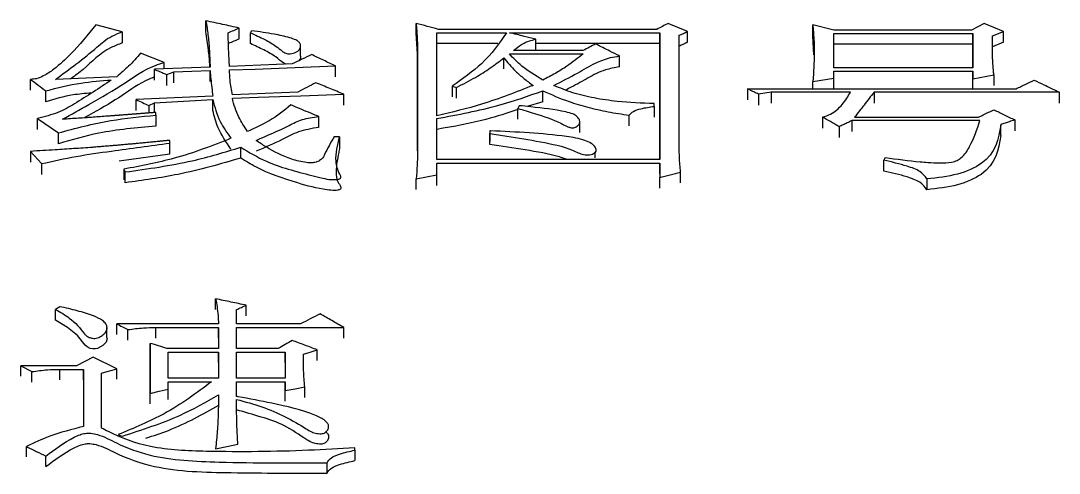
# Model space of a CAD drawing. Header units: millimetres. Extents: x 2028 to 4172, y 863 to 2379.
# Drawn here: x 2530.58 to 2538.65, y 2211.29 to 2214.81 of the extents above; entities that cross this region are included whole.
import ezdxf

# ---------------------------------------------------------------- set-up
doc = ezdxf.new("R2010")
doc.units = ezdxf.units.MM

msp = doc.modelspace()

# ---------------------------------------------------------------- linework, layer by layer
at = {"color": 7, "linetype": 'Continuous', "lineweight": 25}
for p, q in [((2532.0209, 2214.7223), (2532.0209, 2214.8075)), ((2531.3714, 2214.7203), (2531.1663, 2214.7767)), ((2532.2805, 2214.6659), (2532.2805, 2214.751)), ((2533.6543, 2214.7018), (2533.6543, 2214.787)), ((2535.5257, 2214.7407), (2533.8274, 2214.7407)), ((2536.7373, 2214.6915), (2536.7373, 2214.7766)), ((2536.8995, 2214.7355), (2536.7373, 2214.7766)), ((2537.9704, 2214.7355), (2536.8995, 2214.7355)), ((2538.0678, 2214.7869), (2537.9704, 2214.7355)), ((2538.2192, 2214.7252), (2538.0678, 2214.7869)), ((2531.3714, 2214.7203), (2531.3714, 2214.6353)), ((2532.367, 2214.6299), (2532.367, 2214.715)), ((2533.8166, 2214.715), (2534.3575, 2214.715)), ((2533.8166, 2214.0687), (2533.8166, 2214.715)), ((2534.3791, 2214.715), (2535.5474, 2214.715)), ((2535.5474, 2214.715), (2535.5474, 2213.7287)), ((2535.5474, 2214.6299), (2535.5474, 2214.715)), ((2535.6988, 2213.8247), (2535.6988, 2214.6944)), ((2535.7637, 2214.6402), (2535.7637, 2214.7253)), ((2536.7448, 2214.5429), (2536.7373, 2214.6915)), ((2536.8995, 2214.7098), (2537.9813, 2214.7098)), ((2536.8995, 2214.4407), (2536.8995, 2214.7098)), ((2537.9812, 2214.6247), (2537.9813, 2214.7098)), ((2537.9813, 2214.7098), (2537.9813, 2214.4407)), ((2538.1327, 2214.6892), (2538.2192, 2214.7252)), ((2538.2192, 2214.6401), (2538.2192, 2214.7252)), ((2532.7568, 2214.5335), (2532.7568, 2214.6189)), ((2533.6651, 2214.5912), (2533.6652, 2213.7981)), ((2533.6651, 2214.5063), (2533.6651, 2214.5912)), ((2534.2885, 2214.6299), (2533.8166, 2214.6299)), ((2534.9524, 2214.5756), (2534.4115, 2214.5756)), ((2535.5474, 2214.6299), (2534.5846, 2214.6299)), ((2535.5474, 2213.7287), (2535.5474, 2214.6299)), ((2537.9812, 2214.6247), (2536.8995, 2214.6247)), ((2537.9813, 2214.4407), (2537.9812, 2214.6247)), ((2538.2192, 2214.6401), (2538.1327, 2214.6041)), ((2531.696, 2214.4825), (2531.5125, 2214.555)), ((2533.6652, 2213.798), (2533.6651, 2214.5063)), ((2534.3358, 2214.4339), (2534.3358, 2214.5187)), ((2534.3791, 2214.5498), (2534.9524, 2214.5497)), ((2535.2339, 2214.4492), (2535.2339, 2214.534)), ((2531.6207, 2214.3457), (2531.6207, 2214.4304)), ((2531.696, 2214.4331), (2531.696, 2214.4825)), ((2531.7721, 2214.3249), (2531.7721, 2214.4095)), ((2532.0534, 2214.3353), (2532.0534, 2214.4199)), ((2533.0269, 2214.3717), (2533.0269, 2214.4564)), ((2537.9813, 2214.4407), (2536.8995, 2214.4407)), ((2536.8995, 2214.4147), (2537.9813, 2214.4146)), ((2536.8995, 2214.3625), (2536.8995, 2214.4147)), ((2537.9813, 2214.4146), (2537.9813, 2214.3573)), ((2537.9813, 2214.33), (2537.9813, 2214.4146)), ((2530.6579, 2214.2676), (2530.6579, 2214.3522)), ((2531.3286, 2214.3731), (2530.8528, 2214.3522)), ((2531.718, 2214.3041), (2531.718, 2214.3887)), ((2536.7373, 2214.3364), (2536.8995, 2214.3625)), ((2536.7373, 2214.2789), (2536.7373, 2214.3364)), ((2536.8995, 2214.2789), (2536.8995, 2214.3625)), ((2537.9813, 2214.3573), (2538.1435, 2214.3886)), ((2537.9813, 2214.2789), (2537.9813, 2214.3573)), ((2538.1435, 2214.3886), (2538.1435, 2214.304)), ((2530.777, 2214.1788), (2530.777, 2214.2632)), ((2533.9355, 2214.2999), (2533.968, 2214.2894)), ((2533.9355, 2214.2999), (2533.9355, 2214.2154)), ((2533.968, 2214.2049), (2533.968, 2214.2894)), ((2534.6386, 2214.1788), (2534.6386, 2214.2633)), ((2536.2289, 2214.2789), (2538.3166, 2214.2789)), ((2536.2289, 2214.2789), (2536.2289, 2214.1944)), ((2536.4127, 2214.2527), (2536.3154, 2214.237)), ((2537.0293, 2214.2527), (2536.4127, 2214.2527)), ((2536.4127, 2214.2527), (2536.4127, 2214.1683)), ((2538.6519, 2214.2527), (2537.2132, 2214.2527)), ((2537.2132, 2214.2527), (2537.2132, 2214.1683)), ((2538.6519, 2214.2527), (2538.6519, 2214.1682)), ((2531.4801, 2214.1107), (2531.4801, 2214.1951)), ((2531.5774, 2214.1478), (2531.6207, 2214.1688)), ((2531.6207, 2214.0942), (2531.6207, 2214.1688)), ((2532.075, 2214.1107), (2532.075, 2214.1951)), ((2533.0918, 2214.1526), (2533.0918, 2214.237)), ((2534.6386, 2214.1788), (2534.5183, 2214.1412)), ((2535.5041, 2214.1424), (2535.5041, 2214.1635)), ((2536.3154, 2214.237), (2536.3154, 2214.1526)), ((2531.5774, 2214.1478), (2531.5774, 2214.0908)), ((2531.6315, 2214.074), (2531.6315, 2214.0951)), ((2534.4548, 2214.1477), (2534.444, 2214.1267)), ((2535.5041, 2214.1424), (2535.5041, 2214.0582)), ((2530.712, 2214.0476), (2530.8743, 2213.9364)), ((2531.6315, 2214.074), (2531.6315, 2213.9897)), ((2532.8972, 2213.9791), (2532.8972, 2214.0634)), ((2533.8166, 2213.7288), (2533.8166, 2214.0476)), ((2534.9256, 2213.9404), (2534.9256, 2214.025)), ((2535.3094, 2213.9898), (2535.3094, 2214.0739)), ((2536.813, 2214.0581), (2536.813, 2213.9739)), ((2538.0353, 2214.0316), (2537.0402, 2214.0316)), ((2537.0402, 2214.0316), (2537.0402, 2213.9475)), ((2537.0618, 2214.0581), (2538.0245, 2214.058)), ((2538.3058, 2214.0369), (2538.3058, 2213.9528)), ((2530.8743, 2213.8524), (2530.8743, 2213.9364)), ((2534.2277, 2213.9523), (2534.2277, 2213.8683)), ((2534.2277, 2213.9523), (2534.2277, 2213.9312)), ((2534.2277, 2213.8472), (2534.2277, 2213.9313)), ((2536.9428, 2213.984), (2536.9428, 2213.9)), ((2538.1976, 2213.9158), (2538.1976, 2213.9999)), ((2531.7397, 2213.8568), (2531.7397, 2213.878)), ((2531.7397, 2213.7729), (2531.7397, 2213.8568)), ((2533.0594, 2213.9046), (2533.0162, 2213.9046)), ((2533.0594, 2213.9046), (2533.0594, 2213.8206)), ((2530.6579, 2213.7929), (2530.6579, 2213.7091)), ((2530.6579, 2213.7929), (2530.7441, 2213.6971)), ((2531.3476, 2213.7195), (2531.7396, 2213.7729)), ((2532.2913, 2213.7409), (2532.2913, 2213.8248)), ((2535.0451, 2213.8267), (2535.0451, 2213.8277)), ((2535.0451, 2213.7435), (2535.0451, 2213.7852)), ((2530.7441, 2213.6971), (2530.7441, 2213.6135)), ((2535.5474, 2213.7287), (2533.8166, 2213.7288)), ((2533.8166, 2213.702), (2535.5474, 2213.702)), ((2533.8166, 2213.6109), (2533.8166, 2213.702)), ((2535.5474, 2213.6184), (2535.5474, 2213.702)), ((2535.5474, 2213.702), (2535.5474, 2213.5894)), ((2537.2998, 2213.7447), (2537.289, 2213.7233)), ((2537.289, 2213.6396), (2537.289, 2213.7233)), ((2531.3827, 2213.6539), (2531.3935, 2213.6324)), ((2531.3827, 2213.6539), (2531.3827, 2213.5702)), ((2531.3935, 2213.5489), (2531.3935, 2213.6324)), ((2533.8166, 2213.5274), (2533.8166, 2213.6109)), ((2535.7096, 2213.5488), (2535.7096, 2213.6323)), ((2533.6543, 2213.4952), (2533.6543, 2213.5787)), ((2535.5474, 2213.5059), (2535.5474, 2213.5894)), ((2537.6243, 2213.5786), (2537.6243, 2213.495)), ((2532.0967, 2212.5648), (2532.0967, 2212.6469)), ((2530.8526, 2212.4813), (2530.8526, 2212.5635)), ((2530.8851, 2212.5858), (2530.8527, 2212.5635)), ((2532.2589, 2212.452), (2532.2589, 2212.5635)), ((2532.3346, 2212.5149), (2532.3346, 2212.5969)), ((2531.252, 2212.4251), (2531.252, 2212.4312)), ((2531.252, 2212.349), (2531.252, 2212.4191)), ((2532.1183, 2212.452), (2531.3286, 2212.452)), ((2531.3286, 2212.3702), (2531.3286, 2212.452)), ((2531.4152, 2212.3256), (2531.4152, 2212.4073)), ((2531.6315, 2212.4241), (2532.1183, 2212.4241)), ((2531.6315, 2212.342), (2531.6315, 2212.4241)), ((2532.1183, 2212.4241), (2532.1183, 2212.2615)), ((2532.1183, 2212.3423), (2532.1183, 2212.4241)), ((2532.7565, 2212.452), (2532.2589, 2212.452)), ((2532.2589, 2212.4241), (2533.0919, 2212.424)), ((2532.2589, 2212.2615), (2532.2589, 2212.4241)), ((2533.0919, 2212.3423), (2533.0919, 2212.424)), ((2531.5882, 2212.3008), (2531.5883, 2211.911)), ((2531.5882, 2212.2192), (2531.5882, 2212.3008)), ((2532.1183, 2212.2615), (2531.7181, 2212.2615)), ((2531.7289, 2212.2334), (2532.1183, 2212.2334)), ((2531.7289, 2212.0302), (2531.7289, 2212.2334)), ((2532.1183, 2212.2334), (2532.1183, 2212.0302)), ((2532.1183, 2212.1519), (2532.1183, 2212.2334)), ((2532.5834, 2212.2615), (2532.2589, 2212.2615)), ((2532.2589, 2212.2334), (2532.6375, 2212.2334)), ((2532.2589, 2212.0302), (2532.2589, 2212.2334)), ((2532.6375, 2212.2334), (2532.6375, 2212.0302)), ((2532.6375, 2212.1519), (2532.6375, 2212.2334)), ((2532.8863, 2212.1687), (2532.8863, 2212.2502)), ((2531.1447, 2212.194), (2531.0149, 2212.1263)), ((2531.3286, 2212.1037), (2531.1447, 2212.194)), ((2531.5882, 2211.8296), (2531.5882, 2212.2189)), ((2530.5822, 2212.1263), (2530.6688, 2212.0811)), ((2531.0149, 2212.1263), (2530.5822, 2212.1263)), ((2530.6688, 2211.9999), (2530.6688, 2212.0811)), ((2530.8851, 2212.0981), (2531.069, 2212.0981)), ((2530.8851, 2212.0168), (2530.8851, 2212.0981)), ((2531.069, 2212.0981), (2531.069, 2211.6542)), ((2531.069, 2212.0168), (2531.069, 2212.0981)), ((2531.2096, 2211.6427), (2531.2096, 2212.0698)), ((2531.3286, 2212.0224), (2531.3286, 2212.1037)), ((2531.069, 2212.0164), (2531.069, 2211.6542)), ((2532.1183, 2212.0302), (2531.7289, 2212.0302)), ((2531.7289, 2212.0018), (2532.064, 2212.0018)), ((2531.7289, 2211.9451), (2531.7289, 2212.0018)), ((2532.6375, 2212.0302), (2532.2589, 2212.0302)), ((2532.2589, 2212.0018), (2532.6375, 2212.0018)), ((2532.2589, 2211.8883), (2532.2589, 2212.0018)), ((2532.6375, 2212.0018), (2532.6375, 2211.9337)), ((2532.6375, 2211.9207), (2532.6375, 2212.0018)), ((2531.5882, 2211.83), (2531.5883, 2211.911)), ((2531.7289, 2211.8641), (2531.7289, 2211.9451)), ((2532.6375, 2211.8527), (2532.6375, 2211.9337)), ((2532.789, 2211.8811), (2532.789, 2211.9621)), ((2532.9583, 2211.6881), (2532.9583, 2211.6902)), ((2532.9583, 2211.6091), (2532.9583, 2211.6183)), ((2530.6255, 2211.4188), (2530.6255, 2211.4992)), ((2533.1784, 2211.4703), (2533.1784, 2211.4876)), ((2533.1784, 2211.4703), (2533.1784, 2211.39)), ((2532.9621, 2211.2915), (2532.9621, 2211.3722))]:
    msp.add_line(p, q, dxfattribs=at)
at = {"color": 7, "linetype": 'Continuous', "lineweight": 25, "flags": 128}
for points in [[(2534.5846, 2214.5785), (2534.5846, 2214.621), (2534.5846, 2214.6635)], [(2532.0534, 2214.446), (2531.837, 2214.4382), (2531.6207, 2214.4304)], [(2531.718, 2214.3887), (2531.7451, 2214.3991), (2531.7721, 2214.4095)], [(2531.7721, 2214.4095), (2531.9127, 2214.4147), (2532.0534, 2214.4199)], [(2532.6916, 2214.472), (2532.4482, 2214.4616), (2532.2048, 2214.4512)], [(2532.2048, 2214.4252), (2532.4043, 2214.4327), (2532.7156, 2214.4445), (2533.0269, 2214.4564)], [(2532.7349, 2214.2528), (2532.4807, 2214.2423), (2532.2264, 2214.2318)], [(2532.075, 2214.2213), (2531.7775, 2214.2082), (2531.4801, 2214.1951)], [(2531.6207, 2214.1688), (2531.8478, 2214.1819), (2532.075, 2214.1951)], [(2532.2264, 2214.2056), (2532.426, 2214.2128), (2532.7589, 2214.2249), (2533.0918, 2214.237)], [(2534.444, 2214.0424), (2534.444, 2214.0771), (2534.444, 2214.1019), (2534.444, 2214.1267)], [(2530.712, 2213.9635), (2530.712, 2213.9847), (2530.712, 2214.0059), (2530.712, 2214.0476)], [(2533.6543, 2213.5787), (2533.7355, 2213.5948), (2533.8166, 2213.6109)], [(2531.2496, 2212.3484), (2531.2529, 2212.3382), (2531.245, 2212.3099), (2531.2191, 2212.2828), (2531.1797, 2212.262), (2531.1619, 2212.2579), (2531.1425, 2212.2577), (2531.1225, 2212.2619), (2531.0991, 2212.2725), (2531.0822, 2212.2869), (2531.0239, 2212.3617), (2530.9466, 2212.4243), (2530.8526, 2212.4813), (2530.8526, 2212.4813)], [(2532.7782, 2212.2165), (2532.8322, 2212.2334), (2532.8863, 2212.2502)], [(2530.5822, 2212.045), (2530.5822, 2212.065), (2530.5822, 2212.0855), (2530.5822, 2212.1263)], [(2531.2096, 2212.0698), (2531.2545, 2212.0826), (2531.2916, 2212.0931), (2531.3286, 2212.1037)], [(2531.5883, 2211.911), (2531.6586, 2211.9281), (2531.7289, 2211.9451)], [(2532.6375, 2211.9337), (2532.7133, 2211.9479), (2532.789, 2211.9621)], [(2531.3394, 2211.5912), (2531.3556, 2211.5854), (2531.3718, 2211.5797)], [(2532.0967, 2211.4819), (2532.1832, 2211.4992), (2532.2697, 2211.5164)], [(2530.777, 2211.3434), (2530.777, 2211.3638), (2530.777, 2211.3842), (2530.777, 2211.4242)]]:
    msp.add_lwpolyline(points, dxfattribs=at)
at = {"color": 7, "linetype": 'Continuous', "lineweight": 25}
for points, knots in [([(2532.0209, 2214.8075), (2532.0267, 2214.7711), (2532.0383, 2214.6984), (2532.049, 2214.5779), (2532.0518, 2214.4935), (2532.0534, 2214.446)], [0, 0, 0, 0, 0.304303, 0.608646, 1, 1, 1, 1]), ([(2532.2805, 2214.751), (2532.2373, 2214.7605), (2532.1507, 2214.7793), (2532.0642, 2214.7981), (2532.0209, 2214.8075)], [0, 0, 0, 0, 0.5, 1, 1, 1, 1]), ([(2531.1663, 2214.7767), (2531.1036, 2214.6991), (2531.0079, 2214.5808), (2530.8659, 2214.4478), (2530.7746, 2214.385), (2530.718, 2214.36), (2530.6822, 2214.3526), (2530.6662, 2214.3523), (2530.6579, 2214.3522)], [0, 0, 0, 0, 0.493284, 0.752435, 0.883694, 0.950802, 0.974829, 1, 1, 1, 1]), ([(2532.194, 2214.715), (2532.2084, 2214.721), (2532.2373, 2214.7331), (2532.2661, 2214.745), (2532.2805, 2214.751)], [0, 0, 0, 0, 0.4999992, 1, 1, 1, 1]), ([(2532.367, 2214.715), (2532.4043, 2214.6977), (2532.4754, 2214.6646), (2532.5611, 2214.6171), (2532.6049, 2214.5777), (2532.6339, 2214.5567), (2532.6581, 2214.5508), (2532.6783, 2214.5508), (2532.6998, 2214.5545), (2532.7219, 2214.5623), (2532.7425, 2214.5766), (2532.7557, 2214.5976), (2532.7594, 2214.6215), (2532.745, 2214.6427), (2532.7173, 2214.6618), (2532.6509, 2214.6828), (2532.5364, 2214.7075), (2532.4358, 2214.7221), (2532.3779, 2214.7305)], [0, 0, 0, 0, 0.140265, 0.267253, 0.34565, 0.385196, 0.401729, 0.418248, 0.440927, 0.464428, 0.491888, 0.53456, 0.581082, 0.616632, 0.65201, 0.706896, 0.831302, 1, 1, 1, 1]), ([(2532.3779, 2214.7305), (2532.377, 2214.7292), (2532.3747, 2214.7259), (2532.3711, 2214.7208), (2532.3684, 2214.7169), (2532.3671, 2214.715)], [0, 0, 0, 0, 0.25891, 0.629455, 1, 1, 1, 1]), ([(2533.6543, 2214.787), (2533.6561, 2214.7687), (2533.6596, 2214.7321), (2533.6635, 2214.6669), (2533.6645, 2214.6198), (2533.6651, 2214.5912)], [0, 0, 0, 0, 0.281466, 0.562942, 1, 1, 1, 1]), ([(2533.8274, 2214.7407), (2533.7986, 2214.7484), (2533.7409, 2214.7639), (2533.6832, 2214.7793), (2533.6543, 2214.787)], [0, 0, 0, 0, 0.499999, 1, 1, 1, 1]), ([(2535.6123, 2214.7869), (2535.5978, 2214.7792), (2535.569, 2214.7638), (2535.5401, 2214.7484), (2535.5257, 2214.7407)], [0, 0, 0, 0, 0.499996, 1, 1, 1, 1]), ([(2535.7637, 2214.7253), (2535.7385, 2214.7356), (2535.688, 2214.7561), (2535.6375, 2214.7767), (2535.6123, 2214.7869)], [0, 0, 0, 0, 0.499999, 1, 1, 1, 1]), ([(2536.7373, 2214.7766), (2536.7403, 2214.7399), (2536.7464, 2214.6665), (2536.7504, 2214.52), (2536.7425, 2214.4096), (2536.7373, 2214.3364)], [0, 0, 0, 0, 0.252085, 0.504198, 1, 1, 1, 1]), ([(2530.8528, 2214.3522), (2530.9061, 2214.3917), (2531.017, 2214.4741), (2531.1597, 2214.5859), (2531.2598, 2214.68), (2531.3434, 2214.7102), (2531.3714, 2214.7203)], [0, 0, 0, 0, 0.31366, 0.654046, 0.883874, 1, 1, 1, 1]), ([(2532.0509, 2214.4459), (2532.0507, 2214.4546), (2532.0497, 2214.5002), (2532.0399, 2214.5925), (2532.0278, 2214.6756), (2532.0209, 2214.7223)], [0, 0, 0, 0, 0.093559, 0.490827, 1, 1, 1, 1]), ([(2532.2048, 2214.4512), (2532.2034, 2214.4715), (2532.1997, 2214.5259), (2532.1955, 2214.6139), (2532.1945, 2214.6813), (2532.194, 2214.715)], [0, 0, 0, 0, 0.230465, 0.615194, 1, 1, 1, 1]), ([(2532.2805, 2214.6659), (2532.2661, 2214.6599), (2532.2378, 2214.6482), (2532.2096, 2214.6365), (2532.1957, 2214.6307)], [0, 0, 0, 0, 0.5102864, 1, 1, 1, 1]), ([(2533.6651, 2214.5063), (2533.6649, 2214.5247), (2533.6643, 2214.5616), (2533.661, 2214.6268), (2533.6569, 2214.6735), (2533.6543, 2214.7018)], [0, 0, 0, 0, 0.281816, 0.563643, 1, 1, 1, 1]), ([(2534.3575, 2214.715), (2534.3004, 2214.6325), (2534.1976, 2214.4838), (2534.0162, 2214.3565), (2533.9355, 2214.2999)], [0, 0, 0, 0, 0.555128, 1, 1, 1, 1]), ([(2534.5846, 2214.6635), (2534.5542, 2214.6711), (2534.5048, 2214.6835), (2534.4363, 2214.7007), (2534.3981, 2214.7102), (2534.3791, 2214.715)], [0, 0, 0, 0, 0.443636, 0.721817, 1, 1, 1, 1]), ([(2534.4115, 2214.5756), (2534.4259, 2214.588), (2534.4496, 2214.6084), (2534.4923, 2214.633), (2534.5328, 2214.6528), (2534.5672, 2214.6599), (2534.5846, 2214.6635)], [0, 0, 0, 0, 0.333513, 0.552424, 0.773916, 1, 1, 1, 1]), ([(2535.6988, 2214.6944), (2535.7096, 2214.6995), (2535.7313, 2214.7098), (2535.7529, 2214.7201), (2535.7637, 2214.7253)], [0, 0, 0, 0, 0.499999, 1, 1, 1, 1]), ([(2538.1435, 2214.3886), (2538.1433, 2214.3911), (2538.1428, 2214.3961), (2538.1422, 2214.4035), (2538.1415, 2214.411), (2538.1409, 2214.4185), (2538.1402, 2214.4259), (2538.1396, 2214.4334), (2538.1391, 2214.4396), (2538.1386, 2214.4458), (2538.1381, 2214.452), (2538.1376, 2214.4595), (2538.1369, 2214.4695), (2538.1363, 2214.4794), (2538.1357, 2214.4893), (2538.1353, 2214.4968), (2538.1348, 2214.5067), (2538.1344, 2214.5166), (2538.1341, 2214.5266), (2538.1338, 2214.534), (2538.1335, 2214.5439), (2538.1333, 2214.5538), (2538.1331, 2214.5638), (2538.1329, 2214.5737), (2538.1328, 2214.5836), (2538.1327, 2214.5935), (2538.1326, 2214.6009), (2538.1326, 2214.6083), (2538.1325, 2214.6157), (2538.1325, 2214.6219), (2538.1325, 2214.6269), (2538.1325, 2214.6318), (2538.1325, 2214.6367), (2538.1325, 2214.6417), (2538.1325, 2214.6454), (2538.1325, 2214.6491), (2538.1326, 2214.654), (2538.1326, 2214.659), (2538.1326, 2214.6639), (2538.1326, 2214.6688), (2538.1326, 2214.6738), (2538.1326, 2214.6787), (2538.1327, 2214.6834), (2538.1327, 2214.6869), (2538.1327, 2214.6892)], [0, 0, 0, 0, 0.024742, 0.049483, 0.074225, 0.098967, 0.123709, 0.14845, 0.173192, 0.185563, 0.210305, 0.235047, 0.259788, 0.309272, 0.334014, 0.358756, 0.383497, 0.432981, 0.457723, 0.482464, 0.507206, 0.55669, 0.581431, 0.606173, 0.655657, 0.680399, 0.70514, 0.729882, 0.754624, 0.779366, 0.791736, 0.804107, 0.828849, 0.84122, 0.853591, 0.865962, 0.878333, 0.903074, 0.915445, 0.927816, 0.952558, 0.964929, 0.9773, 1, 1, 1, 1]), ([(2531.3714, 2214.6353), (2531.3413, 2214.6238), (2531.2057, 2214.5723), (2531.114, 2214.4599), (2531.0045, 2214.381), (2530.9716, 2214.3574)], [0, 0, 0, 0, 0.166282, 0.749893, 1, 1, 1, 1]), ([(2532.6436, 2214.4699), (2532.6433, 2214.47), (2532.6357, 2214.4717), (2532.6062, 2214.4908), (2532.5629, 2214.5319), (2532.4715, 2214.5815), (2532.402, 2214.6137), (2532.367, 2214.6299)], [0, 0, 0, 0, 0.002101, 0.06025, 0.324417, 0.659916, 1, 1, 1, 1]), ([(2535.0498, 2214.6273), (2535.0335, 2214.6187), (2535.0011, 2214.6015), (2534.9686, 2214.5843), (2534.9524, 2214.5756)], [0, 0, 0, 0, 0.499998, 1, 1, 1, 1]), ([(2535.2338, 2214.5341), (2535.2095, 2214.5464), (2535.1667, 2214.5682), (2535.1053, 2214.5992), (2535.0683, 2214.618), (2535.0498, 2214.6273)], [0, 0, 0, 0, 0.3962, 0.6981, 1, 1, 1, 1]), ([(2535.7637, 2214.6402), (2535.7529, 2214.635), (2535.7312, 2214.6248), (2535.7096, 2214.6145), (2535.6988, 2214.6093)], [0, 0, 0, 0, 0.499998, 1, 1, 1, 1]), ([(2531.5125, 2214.555), (2531.4983, 2214.5378), (2531.4699, 2214.5034), (2531.409, 2214.4425), (2531.3595, 2214.3998), (2531.3286, 2214.3731)], [0, 0, 0, 0, 0.273067, 0.546131, 1, 1, 1, 1]), ([(2532.843, 2214.5446), (2532.8178, 2214.5325), (2532.7673, 2214.5083), (2532.7168, 2214.4841), (2532.6916, 2214.472)], [0, 0, 0, 0, 0.499998, 1, 1, 1, 1]), ([(2532.7554, 2214.5334), (2532.7561, 2214.5293), (2532.7583, 2214.5167), (2532.7491, 2214.5047), (2532.7429, 2214.4966)], [0, 0, 0, 0, 0.322685, 1, 1, 1, 1]), ([(2533.0269, 2214.4564), (2532.9963, 2214.4711), (2532.935, 2214.5005), (2532.8737, 2214.5299), (2532.843, 2214.5446)], [0, 0, 0, 0, 0.5, 1, 1, 1, 1]), ([(2533.968, 2214.2894), (2534.0182, 2214.315), (2534.1116, 2214.3627), (2534.2323, 2214.4405), (2534.3013, 2214.4925), (2534.3358, 2214.5187)], [0, 0, 0, 0, 0.3660862, 0.682145, 1, 1, 1, 1]), ([(2534.3358, 2214.5187), (2534.3643, 2214.4842), (2534.4094, 2214.4294), (2534.4908, 2214.3595), (2534.5389, 2214.3233), (2534.563, 2214.3051)], [0, 0, 0, 0, 0.459963, 0.729487, 1, 1, 1, 1]), ([(2534.6388, 2214.3469), (2534.5812, 2214.382), (2534.4789, 2214.4442), (2534.4095, 2214.5177), (2534.3791, 2214.5498)], [0, 0, 0, 0, 0.563044, 1, 1, 1, 1]), ([(2534.9524, 2214.5497), (2534.9112, 2214.5177), (2534.8442, 2214.4655), (2534.7383, 2214.3979), (2534.672, 2214.364), (2534.6388, 2214.3469)], [0, 0, 0, 0, 0.443463, 0.720804, 1, 1, 1, 1]), ([(2534.7252, 2214.3052), (2534.7875, 2214.3366), (2534.8993, 2214.3929), (2535.0293, 2214.4733), (2535.1419, 2214.5191), (2535.2102, 2214.5302), (2535.2338, 2214.534)], [0, 0, 0, 0, 0.381447, 0.683524, 0.890528, 1, 1, 1, 1]), ([(2530.9067, 2214.0423), (2530.975, 2214.0805), (2531.1413, 2214.1733), (2531.3816, 2214.3116), (2531.5504, 2214.4377), (2531.6735, 2214.4756), (2531.696, 2214.4825)], [0, 0, 0, 0, 0.257956, 0.627877, 0.931924, 1, 1, 1, 1]), ([(2531.6207, 2214.4304), (2531.6337, 2214.4248), (2531.6564, 2214.4151), (2531.6888, 2214.4012), (2531.7083, 2214.3929), (2531.718, 2214.3887)], [0, 0, 0, 0, 0.400146, 0.700073, 1, 1, 1, 1]), ([(2532.0534, 2214.4199), (2532.0552, 2214.3988), (2532.0589, 2214.3552), (2532.0661, 2214.289), (2532.072, 2214.2439), (2532.075, 2214.2213)], [0, 0, 0, 0, 0.320034, 0.659996, 1, 1, 1, 1]), ([(2532.2264, 2214.2318), (2532.2229, 2214.2508), (2532.2158, 2214.2886), (2532.2073, 2214.3531), (2532.2057, 2214.3986), (2532.2048, 2214.4252)], [0, 0, 0, 0, 0.293913, 0.587864, 1, 1, 1, 1]), ([(2535.2338, 2214.4492), (2535.1967, 2214.4424), (2535.1028, 2214.4251), (2534.9887, 2214.3613), (2534.8917, 2214.3069), (2534.8323, 2214.2763), (2534.8182, 2214.269)], [0, 0, 0, 0, 0.214427, 0.543787, 0.891343, 1, 1, 1, 1]), ([(2530.6579, 2214.3522), (2530.6778, 2214.3374), (2530.7174, 2214.3078), (2530.7571, 2214.2781), (2530.777, 2214.2633)], [0, 0, 0, 0, 0.500003, 1, 1, 1, 1]), ([(2531.2854, 2214.347), (2531.1924, 2214.2846), (2531.0626, 2214.1974), (2530.8765, 2214.0899), (2530.7672, 2214.0618), (2530.712, 2214.0476)], [0, 0, 0, 0, 0.555127, 0.77558, 1, 1, 1, 1]), ([(2530.777, 2214.2632), (2530.8668, 2214.2862), (2531.0289, 2214.3275), (2531.2063, 2214.341), (2531.2853, 2214.347)], [0, 0, 0, 0, 0.55469, 1, 1, 1, 1]), ([(2531.6207, 2214.3693), (2531.6071, 2214.3643), (2531.5064, 2214.3276), (2531.372, 2214.2205), (2531.1999, 2214.1227), (2531.0983, 2214.0657), (2531.0756, 2214.053)], [0, 0, 0, 0, 0.06105, 0.454035, 0.878148, 1, 1, 1, 1]), ([(2532.8755, 2214.326), (2532.852, 2214.3138), (2532.8052, 2214.2894), (2532.7583, 2214.265), (2532.7349, 2214.2528)], [0, 0, 0, 0, 0.499998, 1, 1, 1, 1]), ([(2533.0918, 2214.237), (2533.0558, 2214.2519), (2532.9837, 2214.2816), (2532.9115, 2214.3112), (2532.8755, 2214.326)], [0, 0, 0, 0, 0.5, 1, 1, 1, 1]), ([(2538.3166, 2214.2789), (2538.3291, 2214.2849), (2538.354, 2214.297), (2538.4009, 2214.3196), (2538.4353, 2214.3362), (2538.4572, 2214.3468)], [0, 0, 0, 0, 0.266245, 0.532491, 1, 1, 1, 1]), ([(2538.4572, 2214.3468), (2538.4822, 2214.3348), (2538.5271, 2214.3131), (2538.592, 2214.2817), (2538.632, 2214.2623), (2538.6519, 2214.2527)], [0, 0, 0, 0, 0.384573, 0.692287, 1, 1, 1, 1]), ([(2531.129, 2214.2457), (2531.0814, 2214.2418), (2530.9568, 2214.2316), (2530.8457, 2214.199), (2530.777, 2214.1788)], [0, 0, 0, 0, 0.381272, 1, 1, 1, 1]), ([(2534.563, 2214.3051), (2534.433, 2214.2536), (2534.1995, 2214.1609), (2533.9342, 2214.097), (2533.8166, 2214.0687)], [0, 0, 0, 0, 0.5563759, 1, 1, 1, 1]), ([(2533.8166, 2214.0476), (2533.9802, 2214.0783), (2534.2706, 2214.1329), (2534.5268, 2214.2236), (2534.6386, 2214.2633)], [0, 0, 0, 0, 0.563329, 1, 1, 1, 1]), ([(2534.6386, 2214.2633), (2534.7047, 2214.2341), (2534.8142, 2214.1858), (2534.9888, 2214.1348), (2535.145, 2214.0987), (2535.2545, 2214.0822), (2535.3094, 2214.0739)], [0, 0, 0, 0, 0.334937, 0.554746, 0.776585, 1, 1, 1, 1]), ([(2535.5041, 2214.1635), (2535.4078, 2214.1673), (2535.2496, 2214.1737), (2535.0373, 2214.205), (2534.8677, 2214.2445), (2534.7724, 2214.2851), (2534.7252, 2214.3052)], [0, 0, 0, 0, 0.3443941, 0.5659658, 0.7849961, 1, 1, 1, 1]), ([(2536.3154, 2214.237), (2536.303, 2214.243), (2536.2824, 2214.253), (2536.2536, 2214.2669), (2536.2371, 2214.2749), (2536.2289, 2214.2789)], [0, 0, 0, 0, 0.42836, 0.71418, 1, 1, 1, 1]), ([(2536.813, 2214.0581), (2536.8346, 2214.0654), (2536.8774, 2214.08), (2536.928, 2214.1155), (2536.9673, 2214.1577), (2537.0018, 2214.2047), (2537.0202, 2214.2367), (2537.0293, 2214.2527)], [0, 0, 0, 0, 0.176065, 0.348002, 0.566634, 0.783694, 1, 1, 1, 1]), ([(2537.2132, 2214.2527), (2537.2002, 2214.2361), (2537.1743, 2214.2028), (2537.1238, 2214.138), (2537.0863, 2214.0896), (2537.0618, 2214.0581)], [0, 0, 0, 0, 0.257226, 0.514452, 1, 1, 1, 1]), ([(2531.4801, 2214.1951), (2531.4963, 2214.1872), (2531.5287, 2214.1714), (2531.5612, 2214.1557), (2531.5774, 2214.1478)], [0, 0, 0, 0, 0.499999, 1, 1, 1, 1]), ([(2532.075, 2214.1951), (2532.0896, 2214.1376), (2532.1157, 2214.0347), (2532.1851, 2213.9371), (2532.2157, 2213.894)], [0, 0, 0, 0, 0.558486, 1, 1, 1, 1]), ([(2532.3454, 2213.947), (2532.3205, 2213.9839), (2532.2795, 2214.0443), (2532.2453, 2214.1315), (2532.2328, 2214.1808), (2532.2264, 2214.2056)], [0, 0, 0, 0, 0.438459, 0.718604, 1, 1, 1, 1]), ([(2531.6315, 2214.0951), (2531.6291, 2214.0949), (2531.6244, 2214.0945), (2531.6173, 2214.094), (2531.6114, 2214.0935), (2531.6055, 2214.093), (2531.5996, 2214.0925), (2531.5936, 2214.0921), (2531.5877, 2214.0916), (2531.583, 2214.0912), (2531.5747, 2214.0906), (2531.5664, 2214.0899), (2531.5546, 2214.089), (2531.5451, 2214.0882), (2531.5333, 2214.0873), (2531.5239, 2214.0865), (2531.512, 2214.0856), (2531.5002, 2214.0847), (2531.4884, 2214.0838), (2531.4765, 2214.0828), (2531.4647, 2214.0819), (2531.4529, 2214.081), (2531.441, 2214.0801), (2531.4316, 2214.0793), (2531.4197, 2214.0784), (2531.4103, 2214.0777), (2531.3984, 2214.0768), (2531.3866, 2214.0759), (2531.3747, 2214.075), (2531.3629, 2214.0741), (2531.3534, 2214.0733), (2531.3416, 2214.0724), (2531.3297, 2214.0716), (2531.3179, 2214.0707), (2531.3061, 2214.0698), (2531.2966, 2214.0691), (2531.2847, 2214.0682), (2531.2682, 2214.067), (2531.216, 2214.0632), (2531.1639, 2214.0593), (2531.1165, 2214.0558), (2531.1023, 2214.0548), (2531.0738, 2214.0528), (2531.0087, 2214.0484), (2530.9482, 2214.0448), (2530.9067, 2214.0423)], [0, 0, 0, 0, 0.009808, 0.019616, 0.029425, 0.034329, 0.044137, 0.053945, 0.058849, 0.068658, 0.073562, 0.093178, 0.102986, 0.122603, 0.132411, 0.152028, 0.161836, 0.181452, 0.201069, 0.210877, 0.230494, 0.25011, 0.259918, 0.279535, 0.289343, 0.308959, 0.318768, 0.338384, 0.358001, 0.367809, 0.387425, 0.397234, 0.41685, 0.436466, 0.446275, 0.465891, 0.475699, 0.495316, 0.534549, 0.691481, 0.711097, 0.730714, 0.75033, 0.828797, 1, 1, 1, 1]), ([(2532.2157, 2213.81), (2532.1782, 2213.865), (2532.1115, 2213.9631), (2532.0862, 2214.0657), (2532.075, 2214.1107)], [0, 0, 0, 0, 0.561177, 1, 1, 1, 1]), ([(2532.6807, 2214.153), (2532.6283, 2214.1104), (2532.5338, 2214.0336), (2532.4035, 2213.9737), (2532.3454, 2213.947)], [0, 0, 0, 0, 0.554889, 1, 1, 1, 1]), ([(2532.8972, 2214.0634), (2532.8705, 2214.0745), (2532.8211, 2214.0949), (2532.7489, 2214.1248), (2532.7035, 2214.1436), (2532.6807, 2214.153)], [0, 0, 0, 0, 0.36988, 0.68494, 1, 1, 1, 1]), ([(2534.444, 2214.118), (2534.3632, 2214.0908), (2534.167, 2214.0247), (2533.9463, 2213.9861), (2533.8166, 2213.9634)], [0, 0, 0, 0, 0.412223, 1, 1, 1, 1]), ([(2534.444, 2214.1267), (2534.4873, 2214.1137), (2534.6027, 2214.079), (2534.7285, 2214.0373), (2534.8046, 2213.9977), (2534.8285, 2213.9859), (2534.8473, 2213.9787), (2534.8638, 2213.9756), (2534.8754, 2213.9755), (2534.8873, 2213.9779), (2534.9016, 2213.9842), (2534.9167, 2213.9966), (2534.9269, 2214.0146), (2534.9249, 2214.038), (2534.9085, 2214.0627), (2534.8717, 2214.0864), (2534.7494, 2214.1156), (2534.6077, 2214.1322), (2534.4853, 2214.1447), (2534.4548, 2214.1477)], [0, 0, 0, 0, 0.125302, 0.334347, 0.369116, 0.392006, 0.415961, 0.426676, 0.435655, 0.44463, 0.458341, 0.481396, 0.513091, 0.54477, 0.589295, 0.633614, 0.685428, 0.92175, 1, 1, 1, 1]), ([(2535.3094, 2214.0739), (2535.319, 2214.0846), (2535.3388, 2214.1066), (2535.4119, 2214.1291), (2535.4689, 2214.1374), (2535.5041, 2214.1424)], [0, 0, 0, 0, 0.267237, 0.548075, 1, 1, 1, 1]), ([(2538.0245, 2214.058), (2538.037, 2214.0641), (2538.0631, 2214.0769), (2538.1027, 2214.0962), (2538.1299, 2214.1094), (2538.1435, 2214.1161)], [0, 0, 0, 0, 0.314653, 0.657326, 1, 1, 1, 1]), ([(2538.1435, 2214.1161), (2538.1706, 2214.1029), (2538.2246, 2214.0765), (2538.2787, 2214.0501), (2538.3058, 2214.0369)], [0, 0, 0, 0, 0.499999, 1, 1, 1, 1]), ([(2530.8743, 2213.9364), (2531.0083, 2213.9721), (2531.2497, 2214.0362), (2531.5139, 2214.0624), (2531.6315, 2214.074)], [0, 0, 0, 0, 0.554954, 1, 1, 1, 1]), ([(2532.4103, 2213.878), (2532.4975, 2213.9154), (2532.619, 2213.9675), (2532.7655, 2214.0447), (2532.853, 2214.0571), (2532.8971, 2214.0634)], [0, 0, 0, 0, 0.557182, 0.776269, 1, 1, 1, 1]), ([(2536.9428, 2213.984), (2536.9312, 2213.9906), (2536.9081, 2214.0039), (2536.8648, 2214.0285), (2536.8331, 2214.0466), (2536.813, 2214.0581)], [0, 0, 0, 0, 0.267463, 0.534927, 1, 1, 1, 1]), ([(2537.0402, 2214.0316), (2537.0277, 2214.0255), (2537.0052, 2214.0146), (2536.9728, 2213.9987), (2536.9528, 2213.9889), (2536.9428, 2213.984)], [0, 0, 0, 0, 0.384577, 0.692287, 1, 1, 1, 1]), ([(2537.2998, 2213.7447), (2537.3902, 2213.7321), (2537.4996, 2213.7169), (2537.642, 2213.7056), (2537.723, 2213.7016), (2537.8029, 2213.7036), (2537.8599, 2213.7206), (2537.9151, 2213.7607), (2537.9812, 2213.8657), (2538.0133, 2213.9642), (2538.0353, 2214.0316)], [0, 0, 0, 0, 0.237785, 0.287938, 0.366632, 0.446055, 0.486951, 0.527634, 0.676721, 1, 1, 1, 1]), ([(2538.3058, 2214.0369), (2538.2917, 2214.0321), (2538.2666, 2214.0235), (2538.2306, 2214.0112), (2538.2086, 2214.0037), (2538.1976, 2213.9999)], [0, 0, 0, 0, 0.39043, 0.695215, 1, 1, 1, 1]), ([(2531.6315, 2213.9897), (2531.4811, 2213.9757), (2531.2152, 2213.9509), (2530.9776, 2213.8822), (2530.8743, 2213.8524)], [0, 0, 0, 0, 0.565289, 1, 1, 1, 1]), ([(2532.8971, 2213.9791), (2532.8426, 2213.9694), (2532.7343, 2213.9501), (2532.5927, 2213.8707), (2532.4795, 2213.8231), (2532.4103, 2213.794)], [0, 0, 0, 0, 0.282471, 0.561267, 1, 1, 1, 1]), ([(2534.2277, 2213.9313), (2534.2718, 2213.9248), (2534.4042, 2213.9055), (2534.6195, 2213.8674), (2534.8165, 2213.8296), (2534.9102, 2213.7825), (2534.9466, 2213.7684), (2534.9787, 2213.7638), (2535.0031, 2213.7656), (2535.0252, 2213.7714), (2535.043, 2213.7809), (2535.0536, 2213.7931), (2535.0557, 2213.8087), (2535.0453, 2213.8304), (2535.0168, 2213.8564), (2534.944, 2213.8898), (2534.7768, 2213.917), (2534.5311, 2213.9377), (2534.3314, 2213.948), (2534.2294, 2213.9522), (2534.2277, 2213.9523)], [0, 0, 0, 0, 0.07376, 0.221291, 0.369161, 0.400761, 0.427212, 0.440277, 0.453391, 0.466052, 0.479506, 0.492813, 0.505075, 0.525102, 0.558597, 0.593335, 0.676611, 0.83455, 0.997228, 1, 1, 1, 1]), ([(2538.1976, 2213.9999), (2538.1795, 2213.8898), (2538.1539, 2213.7347), (2537.8647, 2213.6051), (2537.7056, 2213.5876), (2537.6243, 2213.5786)], [0, 0, 0, 0, 0.544628, 0.767125, 1, 1, 1, 1]), ([(2531.7397, 2213.878), (2531.7367, 2213.8777), (2531.7307, 2213.8772), (2531.7218, 2213.8763), (2531.7128, 2213.8754), (2531.7039, 2213.8746), (2531.6949, 2213.8737), (2531.686, 2213.8728), (2531.677, 2213.872), (2531.6681, 2213.8711), (2531.6591, 2213.8702), (2531.6502, 2213.8694), (2531.6383, 2213.8682), (2531.6233, 2213.8668), (2531.6084, 2213.8653), (2531.5935, 2213.8639), (2531.5786, 2213.8625), (2531.5607, 2213.8608), (2531.5428, 2213.8591), (2531.5249, 2213.8574), (2531.5069, 2213.8557), (2531.489, 2213.854), (2531.4651, 2213.8518), (2531.4353, 2213.849), (2531.4054, 2213.8463), (2531.3815, 2213.8441), (2531.3635, 2213.8425), (2531.3456, 2213.841), (2531.3276, 2213.8394), (2531.3097, 2213.8378), (2531.2917, 2213.8363), (2531.2737, 2213.8348), (2531.2558, 2213.8333), (2531.2378, 2213.8318), (2531.2198, 2213.8303), (2531.2018, 2213.8289), (2531.1868, 2213.8277), (2531.1659, 2213.826), (2531.1028, 2213.8212), (2530.9947, 2213.8136), (2530.8343, 2213.8033), (2530.722, 2213.7967), (2530.6579, 2213.7929)], [0, 0, 0, 0, 0.008314, 0.016628, 0.024942, 0.033256, 0.04157, 0.049884, 0.058198, 0.066512, 0.074827, 0.083141, 0.091455, 0.108083, 0.124711, 0.133025, 0.149653, 0.166281, 0.182909, 0.199537, 0.216166, 0.232794, 0.249422, 0.282678, 0.315934, 0.332562, 0.349191, 0.365819, 0.382447, 0.399075, 0.415703, 0.432331, 0.448959, 0.465587, 0.482216, 0.498844, 0.515472, 0.523786, 0.557042, 0.690072, 0.823098, 1, 1, 1, 1]), ([(2530.7441, 2213.6971), (2530.8327, 2213.717), (2531.0091, 2213.7567), (2531.3454, 2213.8033), (2531.5885, 2213.8363), (2531.7396, 2213.8568)], [0, 0, 0, 0, 0.276136, 0.550092, 1, 1, 1, 1]), ([(2532.2157, 2213.894), (2532.0726, 2213.8378), (2531.8151, 2213.7367), (2531.5157, 2213.6794), (2531.3827, 2213.6539)], [0, 0, 0, 0, 0.555779, 1, 1, 1, 1]), ([(2532.2913, 2213.8248), (2532.355, 2213.7863), (2532.5094, 2213.6926), (2532.7492, 2213.6288), (2532.9203, 2213.5856), (2532.9795, 2213.5738), (2533.0196, 2213.5725), (2533.0403, 2213.5736), (2533.0556, 2213.577), (2533.064, 2213.5809), (2533.0689, 2213.5868), (2533.0704, 2213.5988), (2533.0453, 2213.6413), (2533.0191, 2213.7458), (2533.0435, 2213.842), (2533.0594, 2213.9046)], [0, 0, 0, 0, 0.18643, 0.452553, 0.51374, 0.559549, 0.574941, 0.592678, 0.599953, 0.607307, 0.613653, 0.622621, 0.650043, 0.772099, 1, 1, 1, 1]), ([(2533.0164, 2213.9045), (2532.9899, 2213.8595), (2532.9585, 2213.8062), (2532.933, 2213.7423), (2532.9089, 2213.7216), (2532.8775, 2213.7083), (2532.8412, 2213.7025), (2532.7743, 2213.7073), (2532.6432, 2213.7416), (2532.518, 2213.8065), (2532.4363, 2213.8607), (2532.4103, 2213.878)], [0, 0, 0, 0, 0.266852, 0.315952, 0.365722, 0.40082, 0.436128, 0.478331, 0.60435, 0.873952, 1, 1, 1, 1]), ([(2534.828, 2213.7287), (2534.8081, 2213.7359), (2534.7087, 2213.7713), (2534.5003, 2213.804), (2534.3187, 2213.8328), (2534.2277, 2213.8472)], [0, 0, 0, 0, 0.111682, 0.554873, 1, 1, 1, 1]), ([(2538.1976, 2213.9158), (2538.1794, 2213.8058), (2538.1539, 2213.6508), (2537.8647, 2213.5215), (2537.7056, 2213.504), (2537.6243, 2213.495)], [0, 0, 0, 0, 0.544404, 0.766963, 1, 1, 1, 1]), ([(2531.3935, 2213.6324), (2531.5707, 2213.6571), (2531.8853, 2213.7008), (2532.1679, 2213.7871), (2532.2913, 2213.8248)], [0, 0, 0, 0, 0.563398, 1, 1, 1, 1]), ([(2533.0594, 2213.8206), (2533.0572, 2213.808), (2533.0464, 2213.7452), (2533.0281, 2213.6574), (2533.0347, 2213.5668), (2533.0653, 2213.5282), (2533.0699, 2213.51), (2533.0686, 2213.5029), (2533.0643, 2213.4977), (2533.0567, 2213.4938), (2533.042, 2213.4902), (2533.0097, 2213.4882), (2532.8998, 2213.4997), (2532.69, 2213.5573), (2532.4565, 2213.6385), (2532.3307, 2213.7165), (2532.2913, 2213.7409)], [0, 0, 0, 0, 0.0457855, 0.2289518, 0.3212203, 0.3670047, 0.3784, 0.3867044, 0.3924947, 0.3982997, 0.4069477, 0.4237008, 0.461575, 0.6250761, 0.8827095, 1, 1, 1, 1]), ([(2533.6652, 2213.7981), (2533.6649, 2213.7794), (2533.6645, 2213.742), (2533.662, 2213.6689), (2533.6574, 2213.6144), (2533.6543, 2213.5787)], [0, 0, 0, 0, 0.256617, 0.51324, 1, 1, 1, 1]), ([(2535.7096, 2213.6323), (2535.7075, 2213.6514), (2535.7032, 2213.6896), (2535.6997, 2213.7538), (2535.6992, 2213.7988), (2535.6988, 2213.8247)], [0, 0, 0, 0, 0.297192, 0.594407, 1, 1, 1, 1]), ([(2532.2913, 2213.7409), (2532.1324, 2213.6944), (2531.8469, 2213.6109), (2531.5328, 2213.5679), (2531.3935, 2213.5488)], [0, 0, 0, 0, 0.5564902, 1, 1, 1, 1]), ([(2537.6243, 2213.5786), (2537.6087, 2213.599), (2537.5766, 2213.6408), (2537.4492, 2213.6869), (2537.35, 2213.7095), (2537.289, 2213.7233)], [0, 0, 0, 0, 0.267599, 0.548584, 1, 1, 1, 1]), ([(2535.5474, 2213.5894), (2535.5744, 2213.5966), (2535.6285, 2213.6109), (2535.6826, 2213.6252), (2535.7096, 2213.6323)], [0, 0, 0, 0, 0.499999, 1, 1, 1, 1]), ([(2537.6243, 2213.495), (2537.6087, 2213.5154), (2537.5766, 2213.5571), (2537.4492, 2213.6032), (2537.35, 2213.6257), (2537.289, 2213.6396)], [0, 0, 0, 0, 0.267465, 0.548457, 1, 1, 1, 1]), ([(2532.0967, 2212.6469), (2532.1004, 2212.6261), (2532.108, 2212.5834), (2532.1162, 2212.5185), (2532.1176, 2212.4742), (2532.1183, 2212.452)], [0, 0, 0, 0, 0.321619, 0.660532, 1, 1, 1, 1]), ([(2532.3346, 2212.5969), (2532.295, 2212.6052), (2532.2156, 2212.6219), (2532.1363, 2212.6386), (2532.0967, 2212.6469)], [0, 0, 0, 0, 0.499999, 1, 1, 1, 1]), ([(2530.8526, 2212.5635), (2530.8902, 2212.5424), (2530.9864, 2212.4885), (2531.0472, 2212.4116), (2531.09, 2212.3597), (2531.1093, 2212.3483), (2531.128, 2212.3414), (2531.1497, 2212.3386), (2531.1698, 2212.3404), (2531.1956, 2212.3491), (2531.2237, 2212.3664), (2531.2487, 2212.3921), (2531.2557, 2212.423), (2531.2458, 2212.4531), (2531.21, 2212.4856), (2531.135, 2212.5211), (2531.0211, 2212.5555), (2530.9307, 2212.5756), (2530.8851, 2212.5858)], [0, 0, 0, 0, 0.132576, 0.339199, 0.368942, 0.383766, 0.408891, 0.423884, 0.438973, 0.459319, 0.498147, 0.542368, 0.587069, 0.63299, 0.675109, 0.75468, 0.876186, 1, 1, 1, 1]), ([(2532.2589, 2212.5635), (2532.2715, 2212.5691), (2532.2968, 2212.5802), (2532.322, 2212.5913), (2532.3346, 2212.5969)], [0, 0, 0, 0, 0.500001, 1, 1, 1, 1]), ([(2532.908, 2212.5301), (2532.8827, 2212.5171), (2532.8322, 2212.4911), (2532.7818, 2212.465), (2532.7565, 2212.452)], [0, 0, 0, 0, 0.499999, 1, 1, 1, 1]), ([(2533.0919, 2212.424), (2533.0612, 2212.4417), (2532.9999, 2212.4771), (2532.9386, 2212.5124), (2532.908, 2212.5301)], [0, 0, 0, 0, 0.5, 1, 1, 1, 1]), ([(2531.3286, 2212.452), (2531.3431, 2212.4446), (2531.3719, 2212.4297), (2531.4007, 2212.4147), (2531.4152, 2212.4073)], [0, 0, 0, 0, 0.5, 1, 1, 1, 1]), ([(2531.4152, 2212.4073), (2531.4549, 2212.4129), (2531.5261, 2212.4228), (2531.5992, 2212.4237), (2531.6315, 2212.4241)], [0, 0, 0, 0, 0.558835, 1, 1, 1, 1]), ([(2532.6916, 2212.3232), (2532.6736, 2212.313), (2532.6375, 2212.2924), (2532.6015, 2212.2718), (2532.5834, 2212.2615)], [0, 0, 0, 0, 0.499998, 1, 1, 1, 1]), ([(2532.8863, 2212.2502), (2532.8539, 2212.2624), (2532.789, 2212.2868), (2532.7241, 2212.3111), (2532.6916, 2212.3232)], [0, 0, 0, 0, 0.499999, 1, 1, 1, 1]), ([(2532.789, 2211.9621), (2532.7855, 2212.0047), (2532.7804, 2212.0684), (2532.7787, 2212.1531), (2532.7783, 2212.1954), (2532.7782, 2212.2165)], [0, 0, 0, 0, 0.500395, 0.7501856, 1, 1, 1, 1]), ([(2530.6688, 2212.0811), (2530.7085, 2212.0867), (2530.7797, 2212.0968), (2530.8528, 2212.0977), (2530.8851, 2212.0981)], [0, 0, 0, 0, 0.558835, 1, 1, 1, 1]), ([(2532.064, 2212.0018), (2531.9482, 2211.9152), (2531.7393, 2211.759), (2531.4627, 2211.6429), (2531.3394, 2211.5912)], [0, 0, 0, 0, 0.554384, 1, 1, 1, 1]), ([(2531.3718, 2211.5797), (2531.526, 2211.6295), (2531.799, 2211.7178), (2532.0214, 2211.8445), (2532.1182, 2211.8997)], [0, 0, 0, 0, 0.564488, 1, 1, 1, 1]), ([(2532.1183, 2211.8997), (2532.118, 2211.8521), (2532.1175, 2211.759), (2532.1099, 2211.6197), (2532.1011, 2211.5278), (2532.0967, 2211.4819)], [0, 0, 0, 0, 0.34298, 0.671401, 1, 1, 1, 1]), ([(2532.2589, 2211.8655), (2532.3259, 2211.8473), (2532.5291, 2211.7922), (2532.7116, 2211.6941), (2532.8368, 2211.6134), (2532.8759, 2211.6017), (2532.9042, 2211.598), (2532.9242, 2211.599), (2532.9408, 2211.6037), (2532.9565, 2211.6135), (2532.9706, 2211.6314), (2532.9771, 2211.6548), (2532.9692, 2211.6796), (2532.9367, 2211.7113), (2532.8003, 2211.7763), (2532.5637, 2211.831), (2532.3554, 2211.8711), (2532.2632, 2211.8875), (2532.2589, 2211.8883)], [0, 0, 0, 0, 0.124011, 0.376469, 0.411268, 0.435219, 0.449017, 0.459493, 0.468415, 0.479424, 0.497392, 0.52431, 0.5464, 0.568413, 0.629489, 0.83774, 0.992414, 1, 1, 1, 1]), ([(2532.2697, 2211.5164), (2532.267, 2211.5615), (2532.2621, 2211.6425), (2532.2596, 2211.7588), (2532.2592, 2211.8299), (2532.2589, 2211.8655)], [0, 0, 0, 0, 0.386127, 0.69305, 1, 1, 1, 1]), ([(2532.1182, 2211.8183), (2531.9941, 2211.748), (2531.8209, 2211.6498), (2531.611, 2211.5808), (2531.5515, 2211.5612)], [0, 0, 0, 0, 0.716484, 1, 1, 1, 1]), ([(2532.957, 2211.6082), (2532.9599, 2211.6057), (2532.9713, 2211.596), (2532.9765, 2211.5759), (2532.9715, 2211.553), (2532.9599, 2211.5359), (2532.9454, 2211.525), (2532.9306, 2211.5193), (2532.9119, 2211.5169), (2532.8846, 2211.5188), (2532.8451, 2211.5291), (2532.7571, 2211.5787), (2532.6504, 2211.6634), (2532.4487, 2211.7296), (2532.3225, 2211.7659), (2532.2589, 2211.7841)], [0, 0, 0, 0, 0.015185, 0.060615, 0.099745, 0.133707, 0.153579, 0.169775, 0.185969, 0.210125, 0.251312, 0.313585, 0.574604, 0.785876, 1, 1, 1, 1]), ([(2531.069, 2211.6542), (2530.9791, 2211.6314), (2530.8197, 2211.5909), (2530.6845, 2211.527), (2530.6255, 2211.4992)], [0, 0, 0, 0, 0.564088, 1, 1, 1, 1]), ([(2530.777, 2211.4242), (2530.8457, 2211.476), (2530.9262, 2211.5366), (2531.038, 2211.5907), (2531.0823, 2211.6031), (2531.1307, 2211.6036), (2531.2194, 2211.583), (2531.3527, 2211.5088), (2531.6485, 2211.3966), (2532.2267, 2211.3702), (2532.6846, 2211.3715), (2532.9621, 2211.3722)], [0, 0, 0, 0, 0.138481, 0.162101, 0.180201, 0.198515, 0.22064, 0.297298, 0.425038, 0.651637, 1, 1, 1, 1]), ([(2533.1784, 2211.4876), (2533.0587, 2211.481), (2532.6751, 2211.4599), (2532.1475, 2211.4544), (2531.5981, 2211.4751), (2531.34, 2211.5742), (2531.2272, 2211.6333), (2531.2095, 2211.6426)], [0, 0, 0, 0, 0.175959, 0.5638, 0.778025, 0.965046, 1, 1, 1, 1]), ([(2530.6255, 2211.4992), (2530.6384, 2211.4928), (2530.6642, 2211.4801), (2530.7147, 2211.4551), (2530.7523, 2211.4365), (2530.777, 2211.4242)], [0, 0, 0, 0, 0.255269, 0.510539, 1, 1, 1, 1]), ([(2530.777, 2211.3435), (2530.8456, 2211.395), (2530.926, 2211.4555), (2531.0376, 2211.5096), (2531.0799, 2211.5214), (2531.1243, 2211.5229), (2531.2104, 2211.5062), (2531.3551, 2211.4258), (2531.6857, 2211.3063), (2532.2701, 2211.2931), (2532.7158, 2211.2921), (2532.9621, 2211.2915)], [0, 0, 0, 0, 0.1382414, 0.1618895, 0.1801153, 0.1956973, 0.2161713, 0.2912034, 0.4400099, 0.6905646, 1, 1, 1, 1]), ([(2532.9621, 2211.3722), (2532.9714, 2211.3865), (2532.9904, 2211.4158), (2533.0739, 2211.4471), (2533.1385, 2211.4615), (2533.1784, 2211.4703)], [0, 0, 0, 0, 0.266463, 0.547608, 1, 1, 1, 1]), ([(2532.9621, 2211.2915), (2532.9714, 2211.3058), (2532.9904, 2211.3351), (2533.0739, 2211.3663), (2533.1385, 2211.3806), (2533.1784, 2211.3895)], [0, 0, 0, 0, 0.26632, 0.547473, 1, 1, 1, 1])]:
    msp.add_open_spline(points, degree=3, knots=knots, dxfattribs=at)
msp.add_open_spline([(2531.7181, 2212.2615), (2531.6964, 2212.268), (2531.6532, 2212.2812), (2531.6099, 2212.2943), (2531.5882, 2212.3008)], degree=3, dxfattribs=at)

doc.saveas('drawing.dxf')
